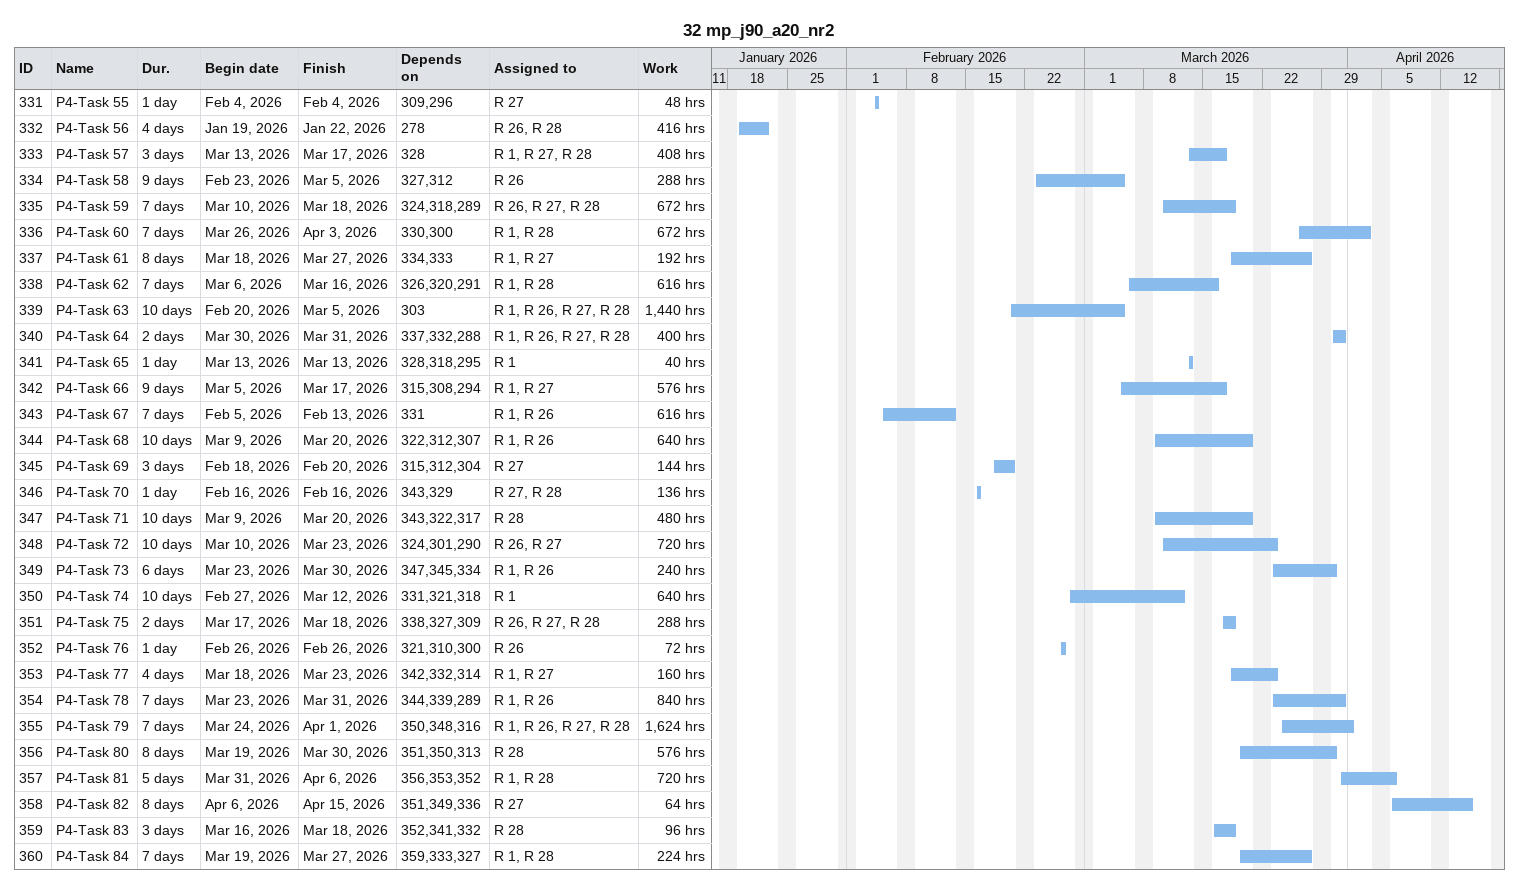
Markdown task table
32 mp_j90_a20_nr2

| ID | Task | Duration | Start | Finish | Predecessors | Resources | Work (h) |
|---|---|---|---|---|---|---|---|
| 331 | P4-Task 55 | 1d | 2026-02-04 | 2026-02-04 | 309, 296 | R 27 | 48 |
| 332 | P4-Task 56 | 4d | 2026-01-19 | 2026-01-22 | 278 | R 26, R 28 | 416 |
| 333 | P4-Task 57 | 3d | 2026-03-13 | 2026-03-17 | 328 | R 1, R 27, R 28 | 408 |
| 334 | P4-Task 58 | 9d | 2026-02-23 | 2026-03-05 | 327, 312 | R 26 | 288 |
| 335 | P4-Task 59 | 7d | 2026-03-10 | 2026-03-18 | 324, 318, 289 | R 26, R 27, R 28 | 672 |
| 336 | P4-Task 60 | 7d | 2026-03-26 | 2026-04-03 | 330, 300 | R 1, R 28 | 672 |
| 337 | P4-Task 61 | 8d | 2026-03-18 | 2026-03-27 | 334, 333 | R 1, R 27 | 192 |
| 338 | P4-Task 62 | 7d | 2026-03-06 | 2026-03-16 | 326, 320, 291 | R 1, R 28 | 616 |
| 339 | P4-Task 63 | 10d | 2026-02-20 | 2026-03-05 | 303 | R 1, R 26, R 27, R 28 | 1440 |
| 340 | P4-Task 64 | 2d | 2026-03-30 | 2026-03-31 | 337, 332, 288 | R 1, R 26, R 27, R 28 | 400 |
| 341 | P4-Task 65 | 1d | 2026-03-13 | 2026-03-13 | 328, 318, 295 | R 1 | 40 |
| 342 | P4-Task 66 | 9d | 2026-03-05 | 2026-03-17 | 315, 308, 294 | R 1, R 27 | 576 |
| 343 | P4-Task 67 | 7d | 2026-02-05 | 2026-02-13 | 331 | R 1, R 26 | 616 |
| 344 | P4-Task 68 | 10d | 2026-03-09 | 2026-03-20 | 322, 312, 307 | R 1, R 26 | 640 |
| 345 | P4-Task 69 | 3d | 2026-02-18 | 2026-02-20 | 315, 312, 304 | R 27 | 144 |
| 346 | P4-Task 70 | 1d | 2026-02-16 | 2026-02-16 | 343, 329 | R 27, R 28 | 136 |
| 347 | P4-Task 71 | 10d | 2026-03-09 | 2026-03-20 | 343, 322, 317 | R 28 | 480 |
| 348 | P4-Task 72 | 10d | 2026-03-10 | 2026-03-23 | 324, 301, 290 | R 26, R 27 | 720 |
| 349 | P4-Task 73 | 6d | 2026-03-23 | 2026-03-30 | 347, 345, 334 | R 1, R 26 | 240 |
| 350 | P4-Task 74 | 10d | 2026-02-27 | 2026-03-12 | 331, 321, 318 | R 1 | 640 |
| 351 | P4-Task 75 | 2d | 2026-03-17 | 2026-03-18 | 338, 327, 309 | R 26, R 27, R 28 | 288 |
| 352 | P4-Task 76 | 1d | 2026-02-26 | 2026-02-26 | 321, 310, 300 | R 26 | 72 |
| 353 | P4-Task 77 | 4d | 2026-03-18 | 2026-03-23 | 342, 332, 314 | R 1, R 27 | 160 |
| 354 | P4-Task 78 | 7d | 2026-03-23 | 2026-03-31 | 344, 339, 289 | R 1, R 26 | 840 |
| 355 | P4-Task 79 | 7d | 2026-03-24 | 2026-04-01 | 350, 348, 316 | R 1, R 26, R 27, R 28 | 1624 |
| 356 | P4-Task 80 | 8d | 2026-03-19 | 2026-03-30 | 351, 350, 313 | R 28 | 576 |
| 357 | P4-Task 81 | 5d | 2026-03-31 | 2026-04-06 | 356, 353, 352 | R 1, R 28 | 720 |
| 358 | P4-Task 82 | 8d | 2026-04-06 | 2026-04-15 | 351, 349, 336 | R 27 | 64 |
| 359 | P4-Task 83 | 3d | 2026-03-16 | 2026-03-18 | 352, 341, 332 | R 28 | 96 |
| 360 | P4-Task 84 | 7d | 2026-03-19 | 2026-03-27 | 359, 333, 327 | R 1, R 28 | 224 |
